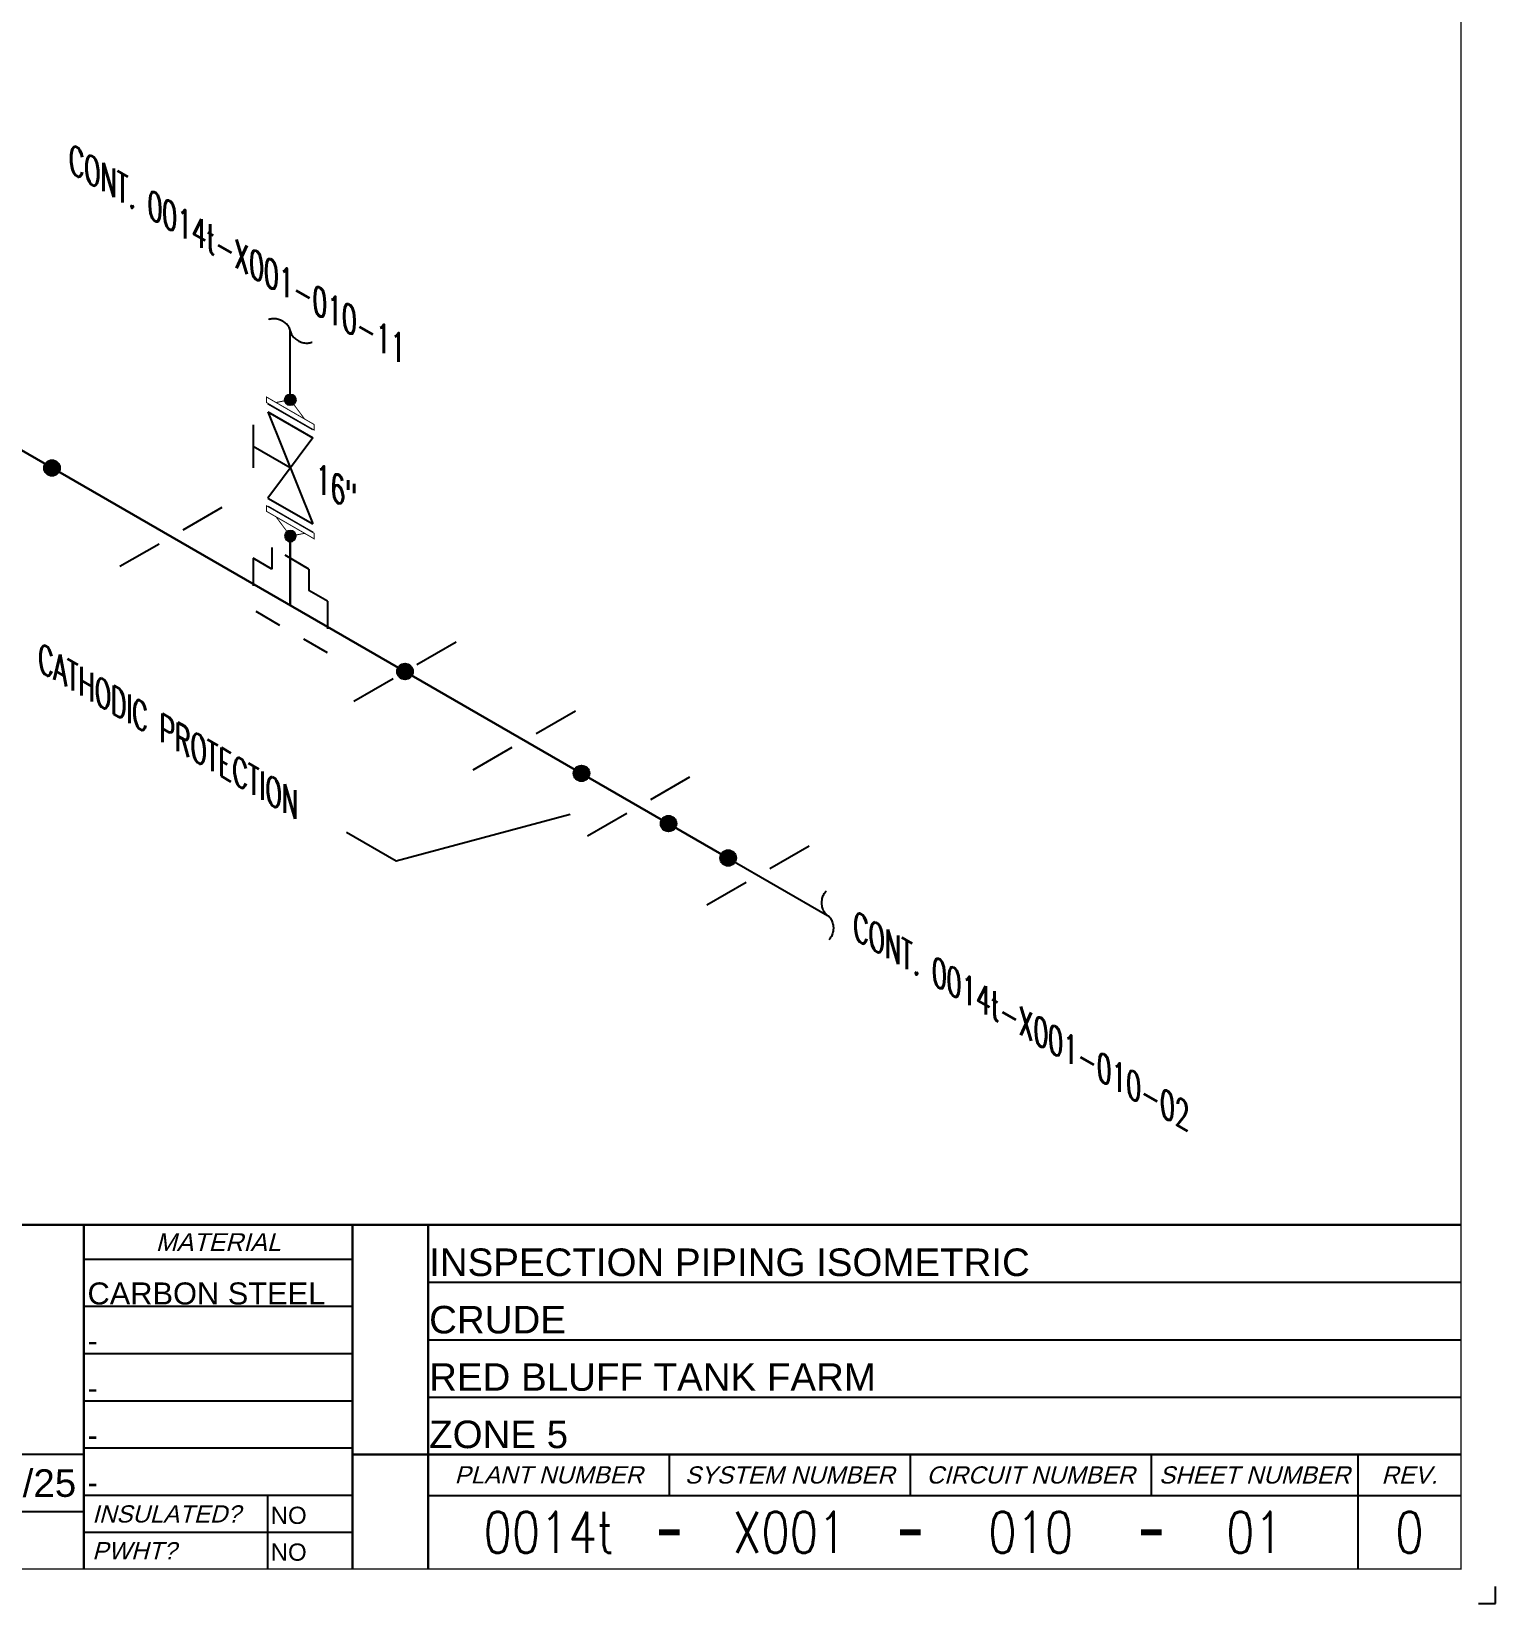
# Model space of a CAD drawing. Header units: inches. Extents: x 0.1 to 17.4, y 0.1 to 11.4.
# Drawn here: x 12.06 to 17.38, y 0.12 to 5.83 of the extents above; entities that cross this region are included whole.
import ezdxf
from ezdxf.enums import TextEntityAlignment as Align

# ---------------------------------------------------------------- set-up
doc = ezdxf.new("R2010")
doc.units = ezdxf.units.IN
doc.header["$MEASUREMENT"] = 0
doc.linetypes.add('HIDDEN2', pattern=[0.1875, 0.125, -0.0625])
for name, color, linetype in [('3', 1, 'Continuous'), ('BORDER', 3, 'Continuous'), ('BORDERTEXT', 7, 'Continuous'), ('COMP', 1, 'Continuous'), ('Continuation', 7, 'Continuous'), ('FITTINGS', 4, 'Continuous'), ('PIPE-ANNO', 150, 'HIDDEN2'), ('TEXT', 7, 'Continuous'), ('UNAS.PIPE', 251, 'Continuous'), ('WELD POINTS', 41, 'Continuous'), ('Welds', 7, 'Continuous')]:
    doc.layers.add(name, color=color, linetype=linetype)
doc.layers.add('PIPE', color=7, linetype='Continuous', lineweight=30)
doc.styles.add('FEASStandard', font='arial.ttf')
doc.styles.add('PART_Standard', font='romans', dxfattribs={"width": 0.8, "height": 0.09})
doc.styles.add('Richmond', font='arial.ttf')

# ---------------------------------------------------------------- blocks, each defined once
blk = doc.blocks.new('Border')
at = {"layer": 'BORDER'}
for p, q in [((13.225, 1.375), (12.25, 1.375)), ((13.5, 1.2917), (17.25, 1.2917)), ((13.225, 1.2035), (12.25, 1.2035)), ((13.225, 1.0319), (12.25, 1.0319)), ((13.5, 1.0833), (17.25, 1.0833)), ((13.225, 0.8604), (12.25, 0.8604)), ((13.5, 0.875), (17.25, 0.875)), ((13.225, 0.6888), (12.25, 0.6888)), ((12.25, 0.6667), (10.375, 0.6667)), ((14.375, 0.6667), (14.375, 0.5173)), ((15.25, 0.6667), (15.25, 0.5173)), ((16.125, 0.6667), (16.125, 0.5173)), ((16.875, 0.6667), (16.875, 0.25)), ((13.225, 0.5173), (12.25, 0.5173)), ((12.9167, 0.5173), (12.9167, 0.25)), ((13.5, 0.5173), (17.25, 0.5173)), ((12.25, 0.4583), (10.375, 0.4583)), ((13.225, 0.3836), (12.25, 0.3836))]:
    blk.add_line(p, q, dxfattribs=at)
at = {"layer": 'BORDER', "const_width": 0.005}
blk.add_lwpolyline([(0.25, 0.25), (17.25, 0.25), (17.25, 11.25), (0.25, 11.25)], close=True, dxfattribs=at)
at = {"layer": 'BORDER', "const_width": 0.00833}
for points in [[(17.25, 1.5), (0.25, 1.5)], [(12.25, 0.25), (12.25, 1.5)], [(13.225, 0.25), (13.225, 1.5)], [(13.5, 0.25), (13.5, 1.5)], [(13.225, 0.6667), (17.25, 0.6667)]]:
    blk.add_lwpolyline(points, dxfattribs=at)
at = {"layer": 'BORDERTEXT'}
blk.add_line((16.113, 0.3836), (16.125, 0.3836), dxfattribs=at)
at = {"layer": 'BORDERTEXT', "const_width": 0.0208}
for points in [[(14.3375, 0.3836), (14.4125, 0.3836)], [(15.2125, 0.3836), (15.2875, 0.3836)], [(16.0875, 0.3836), (16.1625, 0.3836)]]:
    blk.add_lwpolyline(points, dxfattribs=at)
at = {"layer": 'BORDERTEXT', "style": 'FEASStandard', "oblique": 15}
for s, height, p in [('MATERIAL', 0.065, (12.7375, 1.4375)), ('PLANT NUMBER', 0.0625, (13.9375, 0.592)), ('SYSTEM NUMBER', 0.0625, (14.8125, 0.592)), ('CIRCUIT NUMBER', 0.0625, (15.6875, 0.592)), ('SHEET NUMBER', 0.0625, (16.5, 0.592)), ('REV.', 0.0625, (17.0625, 0.592))]:
    blk.add_text(s, height=height, dxfattribs=at).set_placement(p, align=Align.MIDDLE)
for s, p in [('INSULATED?', (12.2802, 0.4505)), ('PWHT?', (12.2802, 0.3168))]:
    blk.add_text(s, height=0.0625, dxfattribs=at).set_placement(p, align=Align.MIDDLE_LEFT)
blk = doc.blocks.new('BORDER TEXT')
at = {"layer": 'BORDERTEXT'}
for tag, p, height, style in [('API_PIPE_CLASS', (5.4645, 1.2542), 0.08, 'Richmond'), ('MATERIAL1', (12.263, 1.2111), 0.08, 'Richmond'), ('P&ID_#1', (0.25, 1.0831), 0.0625, 'FEASStandard'), ('LINE_#1', (1.4866, 1.0831), 0.0625, 'FEASStandard'), ('CVX_PIPE_SPEC', (5.4619, 1.0932), 0.08, 'Richmond'), ('MATERIAL2', (12.263, 1.0395), 0.08, 'Richmond'), ('P&ID_#2', (0.25, 0.9224), 0.0625, 'FEASStandard'), ('LINE_#2', (1.4866, 0.9224), 0.0625, 'FEASStandard'), ('OP_TEMP', (5.1687, 0.9325), 0.08, 'Richmond'), ('MATERIAL3', (12.263, 0.868), 0.08, 'Richmond'), ('P&ID_#3', (0.25, 0.7617), 0.0625, 'FEASStandard'), ('LINE_#3', (1.4866, 0.7617), 0.0625, 'FEASStandard'), ('FROM', (5.0146, 0.7718), 0.08, 'Richmond'), ('MATERIAL4', (12.263, 0.6965), 0.08, 'Richmond'), ('TO', (4.8543, 0.6112), 0.08, 'Richmond'), ('P&ID_#4', (0.25, 0.601), 0.0625, 'FEASStandard'), ('LINE_#4', (1.4866, 0.601), 0.0625, 'FEASStandard'), ('MATERIAL5', (12.263, 0.5249), 0.08, 'Richmond'), ('MISC', (4.9789, 0.4506), 0.08, 'Richmond'), ('P&ID_#5', (0.25, 0.4403), 0.0625, 'FEASStandard'), ('LINE_#5', (1.4866, 0.4403), 0.0625, 'FEASStandard'), ('INSULATION', (12.9278, 0.4142), 0.0625, 'FEASStandard'), ('P&ID_#6', (0.25, 0.2796), 0.0625, 'FEASStandard'), ('LINE_#6', (1.4866, 0.2796), 0.0625, 'FEASStandard'), ('PWHT', (12.9278, 0.2806), 0.0625, 'FEASStandard')]:
    blk.add_attdef(tag, p, '', height=height, dxfattribs=dict(at, style=style))
at = {"layer": 'BORDERTEXT', "style": 'FEASStandard'}
for tag, p in [('DR.BY', (11.075, 0.5625)), ('DR.BY_DATE', (11.95, 0.5625)), ('CHK_BY', (11.075, 0.3542)), ('CHK._BY_DATE', (11.95, 0.3542))]:
    blk.add_attdef(tag, text='', height=0.1, dxfattribs=at).set_placement(p, align=Align.MIDDLE_CENTER)
at = {"layer": 'BORDERTEXT', "style": 'PART_Standard', "width": 0.8}
for tag, p in [('PLANT_NUMBER', (13.9375, 0.3836)), ('SYSTEM_NUMBER', (14.8125, 0.3836)), ('CIRCUIT_NUMBER', (15.6875, 0.3836)), ('SHEET_NUMBER', (16.5, 0.3836)), ('REVISION', (17.0625, 0.3836))]:
    blk.add_attdef(tag, text='', height=0.15, dxfattribs=at).set_placement(p, align=Align.MIDDLE_CENTER)
blk = doc.blocks.new('Plant Info')
at = {"layer": 'BORDERTEXT', "style": 'FEASStandard'}
for tag, p in [('DWG_TYPE', (-0.6333, -0.0756)), ('SYSTEM_NAME', (-0.6333, -0.284)), ('PLANT_NAME', (-0.6333, -0.4923)), ('ZONE', (-0.6333, -0.7006))]:
    blk.add_attdef(tag, p, '', height=0.1, dxfattribs=at)
blk = doc.blocks.new('2_WELD_SINGLE_00')
at = {"linetype": 'ByBlock', "lineweight": -2}
h = blk.add_hatch(color=0, dxfattribs=at)
edge = h.paths.add_edge_path()
edge.add_arc((0, 0), 0.0286, 0, 360)
at = {"color": 0, "linetype": 'ByBlock', "lineweight": -2}
blk.add_circle((0, 0), 0.0286, dxfattribs=at)
blk = doc.blocks.new('4_SUPPORT_I-BEAM_30')
at = {"color": 0, "linetype": 'ByBlock', "lineweight": -2}
for p, q in [((-0.0435, 0.0251), (-0.1857, 0.1072)), ((0.1857, -0.1072), (0.0435, -0.0251))]:
    blk.add_line(p, q, dxfattribs=at)
blk = doc.blocks.new('3_VALVE_FLANGE_GATE_30')
at = {"color": 0, "linetype": 'ByBlock', "lineweight": -2}
blk.add_wipeout([(-0.1624, -0.1875), (-0.1353, -0.1719), (0, 0), (0.1353, -0.0156), (0.1624, 0), (0.1624, 0.1875), (0.1353, 0.1719), (0, 0), (-0.1353, 0.0156), (-0.1624, 0)], dxfattribs=at)
for p, q in [((0.1353, 0.1719), (-0.1353, -0.1719)), ((0.0677, 0.1953), (-0.0677, 0.1172)), ((0.1353, 0.1719), (0.1353, -0.0156)), ((0.1624, 0.1875), (0.1624, 0)), ((0, 0), (0, 0.1563)), ((-0.1624, 0), (-0.1624, -0.1875)), ((-0.1353, 0.0156), (-0.1353, -0.1719)), ((0.1353, -0.0156), (-0.1353, 0.0156))]:
    blk.add_line(p, q, dxfattribs=at)
blk = doc.blocks.new('1_Text_330')
at = {"layer": 'TEXT', "style": 'PART_Standard', "oblique": 330, "width": 0.8}
blk.add_attdef('3/4"', (0, 0), '', height=0.09, rotation=330, dxfattribs=at)
blk = doc.blocks.new('AM9A04')
at = {"const_width": 0.01}
blk.add_lwpolyline([(-0.05, -0.144), (-0.15, 0.087), (-0.05, 0.202)], dxfattribs=at)
at = {"linetype": 'Continuous', "const_width": 0.01}
blk.add_lwpolyline([(0, -0.289), (0, 0.289), (-0.05, 0.318), (-0.05, -0.26)], close=True, dxfattribs=at)
blk = doc.blocks.new('A09')
at = {"layer": 'Welds'}
h = blk.add_hatch(color=256, dxfattribs=at)
h.dxf.hatch_style = 1
h.paths.add_polyline_path([(-0.03, 0, 1), (0.03, 0, 1)])
blk.add_circle((0, 0), 0.03, dxfattribs=at)
blk = doc.blocks.new('*U14')
blk.add_wipeout([(0.052, -0.03), (0.0173, -0.07), (0.0173, -0.1101), (0, -0.1001), (0, 0.1001), (0.0173, 0.0901), (0.0173, 0.05)]).dxf.layer = 'COMP'
at = {"layer": '3', "xscale": 0.65, "yscale": 0.65, "zscale": 0.65}
blk.add_blockref('A09', (0.052, -0.03), dxfattribs=at)
at = {"layer": 'COMP', "xscale": 0.3466300616258731, "yscale": 0.3466300616258731, "zscale": 0.3466300616258731, "rotation": 180}
blk.add_blockref('AM9A04', (0, 0), dxfattribs=at)
blk = doc.blocks.new('1_BREAK-PIPE_PIPE_00')
at = {"color": 0, "linetype": 'ByBlock', "lineweight": -2}
for centre, major_axis in [((-0.03, 0.092), (0, -0.101)), ((0.03, -0.092), (0, 0.101))]:
    blk.add_ellipse(centre, major_axis=major_axis, ratio=0.711978, start_param=0.427466, end_param=3.141593, dxfattribs=at)
blk = doc.blocks.new('1_Tilde_30')
at = {"layer": 'PIPE-ANNO', "xscale": -0.5000000000000001, "yscale": 0.5000000000000001, "zscale": 0.5000000000000001, "rotation": 114.4010914305396}
blk.add_blockref('1_BREAK-PIPE_PIPE_00', (0, 0), dxfattribs=at)
blk = doc.blocks.new('1_Cont_330')
at = {"layer": 'Continuation', "style": 'PART_Standard', "oblique": 330, "width": 0.8}
blk.add_attdef('CONT.', (0, 0), '', height=0.09, rotation=330, dxfattribs=at)
blk = doc.blocks.new('1_Tilde_00')
at = {"layer": 'PIPE-ANNO', "xscale": -0.5000000000000001, "yscale": 0.5, "zscale": 0.5}
blk.add_blockref('1_BREAK-PIPE_PIPE_00', (0, 0), dxfattribs=at)

msp = doc.modelspace()

# ---------------------------------------------------------------- linework, layer by layer
for p, q in [((17.375, 0.125), (17.375, 0.1875)), ((17.3125, 0.125), (17.375, 0.125))]:
    msp.add_line(p, q)
at = {"layer": 'FITTINGS', "linetype": 'HIDDEN2', "lineweight": -2, "ltscale": 0.5}
for p, q in [((13.067, 3.8818), (13.067, 3.8037)), ((13.1346, 3.7646), (13.067, 3.8037)), ((13.1346, 3.5771), (12.864, 3.7334)), ((13.1346, 3.7646), (13.1346, 3.5771))]:
    msp.add_line(p, q, dxfattribs=at)
at = {"layer": 'PIPE'}
for p, q in [((1.7431, 10.2489), (14.589, 2.8323)), ((12.9993, 3.749), (12.9993, 4.4965))]:
    msp.add_line(p, q, dxfattribs=at)
at = {"layer": 'UNAS.PIPE'}
for p, q in [((12.9993, 4.4965), (12.9993, 4.7465)), ((14.589, 2.8323), (14.9499, 2.6239))]:
    msp.add_line(p, q, dxfattribs=at)
msp.add_lwpolyline([(14.0159, 2.9902), (13.3839, 2.8208), (13.2028, 2.9254)], dxfattribs=at)

# ---------------------------------------------------------------- block references
at = {"layer": 'BORDER'}
msp.add_blockref('Border', (0, 0), dxfattribs=at)
at = {"layer": 'BORDERTEXT'}
msp.add_blockref('Plant Info', (14.1366, 1.39), dxfattribs=at).add_auto_attribs({'DWG_TYPE': 'INSPECTION PIPING ISOMETRIC', 'SYSTEM_NAME': 'CRUDE', 'PLANT_NAME': 'RED BLUFF TANK FARM', 'ZONE': 'ZONE 5'})
ref = msp.add_blockref('BORDER TEXT', (0, 0), dxfattribs=at)
ref.add_attrib('REVISION', '0', dxfattribs={"height": 0.15, "style": 'PART_Standard', "width": 0.8}).set_placement((17.0625, 0.3836), align=Align.MIDDLE_CENTER)
ref.add_attrib('SHEET_NUMBER', '01', dxfattribs={"height": 0.15, "style": 'PART_Standard', "width": 0.8}).set_placement((16.5, 0.3836), align=Align.MIDDLE_CENTER)
ref.add_attrib('CIRCUIT_NUMBER', '010', dxfattribs={"height": 0.15, "style": 'PART_Standard', "width": 0.8}).set_placement((15.6875, 0.3836), align=Align.MIDDLE_CENTER)
ref.add_attrib('SYSTEM_NUMBER', 'X001', dxfattribs={"height": 0.15, "style": 'PART_Standard', "width": 0.8}).set_placement((14.8125, 0.3836), align=Align.MIDDLE_CENTER)
ref.add_attrib('PLANT_NUMBER', '0014t', dxfattribs={"height": 0.15, "style": 'PART_Standard', "width": 0.8}).set_placement((13.9375, 0.3836), align=Align.MIDDLE_CENTER)
ref.add_attrib('PWHT', 'NO', (12.9278, 0.2806), dxfattribs={"height": 0.0625, "style": 'FEASStandard'})
ref.add_attrib('INSULATION', 'NO', (12.9278, 0.4142), dxfattribs={"height": 0.0625, "style": 'FEASStandard'})
ref.add_attrib('MATERIAL5', '-', (12.263, 0.5249), dxfattribs={"height": 0.08, "style": 'Richmond'})
ref.add_attrib('MATERIAL4', '-', (12.263, 0.6965), dxfattribs={"height": 0.08, "style": 'Richmond'})
ref.add_attrib('MATERIAL3', '-', (12.263, 0.868), dxfattribs={"height": 0.08, "style": 'Richmond'})
ref.add_attrib('MATERIAL2', '-', (12.263, 1.0395), dxfattribs={"height": 0.08, "style": 'Richmond'})
ref.add_attrib('MATERIAL1', 'CARBON STEEL', (12.263, 1.2111), dxfattribs={"height": 0.08, "style": 'Richmond'})
ref.add_attrib('DR.BY_DATE', '05/16/25', dxfattribs={"height": 0.1, "style": 'FEASStandard'}).set_placement((11.95, 0.5625), align=Align.MIDDLE_CENTER)
at = {"layer": 'Continuation'}
for p, values in [((12.1952, 5.326), {'CONT.': 'CONT. 0014t-X001-010-11'}), ((15.0428, 2.5414), {'CONT.': 'CONT. 0014t-X001-010-02'})]:
    msp.add_blockref('1_Cont_330', p, dxfattribs=at).add_auto_attribs(values)
at = {"layer": 'FITTINGS', "xscale": -1}
for p in [(12.5663, 3.999), (13.4157, 3.5097), (13.8487, 3.2597), (14.2642, 3.0198)]:
    msp.add_blockref('4_SUPPORT_I-BEAM_30', p, dxfattribs=at)
at = {"layer": 'PIPE-ANNO', "xscale": -1}
msp.add_blockref('1_Tilde_30', (12.9993, 4.7465), dxfattribs=at)
at = {"layer": 'PIPE-ANNO'}
msp.add_blockref('1_Tilde_00', (14.9499, 2.6239), dxfattribs=at)
at = {"layer": 'TEXT'}
msp.add_blockref('1_Text_330', (12.0837, 3.5137), dxfattribs=at).add_auto_attribs({'3/4"': 'CATHODIC PROTECTION'})
at = {"layer": 'UNAS.PIPE', "xscale": -1}
msp.add_blockref('4_SUPPORT_I-BEAM_30', (14.6972, 2.7698), dxfattribs=at)
at = {"layer": 'WELD POINTS'}
for p in [(12.1339, 4.2487), (13.4157, 3.5097), (14.0565, 3.1397), (14.3725, 2.9573), (14.589, 2.8323)]:
    msp.add_blockref('2_WELD_SINGLE_00', p, dxfattribs=at)

# ---------------------------------------------------------------- next in the draw order: block references
at = {"layer": 'FITTINGS', "rotation": 59.99999999999999}
msp.add_blockref('3_VALVE_FLANGE_GATE_30', (12.9993, 4.249), dxfattribs=at)

# ---------------------------------------------------------------- next in the draw order: block references
at = {"layer": 'TEXT'}
msp.add_blockref('1_Text_330', (13.0917, 4.168), dxfattribs=at).add_auto_attribs({'3/4"': '16"'})

# ---------------------------------------------------------------- next in the draw order: wipeouts: each hides what was drawn before it
msp.add_wipeout([(12.9993, 4.4965), (12.9473, 4.4865), (12.9126, 4.5066), (12.9126, 4.4865), (13.086, 4.3865), (13.086, 4.4065), (13.0513, 4.4265)]).dxf.layer = 'UNAS.PIPE'

# ---------------------------------------------------------------- next in the draw order: hatches: boundary and pattern name
at = {"layer": 'UNAS.PIPE'}
h = msp.add_hatch(color=256, dxfattribs=at)
h.dxf.hatch_style = 1
h.paths.add_polyline_path([(12.9895, 4.4797, -1), (13.009, 4.5134, -1)])

# ---------------------------------------------------------------- next in the draw order: linework, layer by layer
msp.add_circle((12.9993, 4.4965), 0.0195, dxfattribs=at)

# ---------------------------------------------------------------- next in the draw order: block references
at = {"layer": 'COMP', "ltscale": 0.65, "xscale": -1, "rotation": 59.99999999999987}
msp.add_blockref('*U14', (12.9993, 4.0615), dxfattribs=at)
at = {"layer": 'UNAS.PIPE', "xscale": -0.3466300616258731, "yscale": 0.3466300616258731, "zscale": 0.3466300616258731, "rotation": 59.99999999999987}
msp.add_blockref('AM9A04', (12.9993, 4.4365), dxfattribs=at)

# ---------------------------------------------------------------- next in the draw order: linework, layer by layer
at = {"layer": 'FITTINGS', "linetype": 'HIDDEN2', "lineweight": -2, "ltscale": 0.5}
for p, q in [((13.067, 3.8818), (12.9316, 3.9599)), ((12.9316, 3.9599), (12.9316, 3.8818)), ((12.864, 3.9209), (12.864, 3.7334)), ((12.9316, 3.8818), (12.864, 3.9209))]:
    msp.add_line(p, q, dxfattribs=at)

doc.saveas('drawing.dxf')
